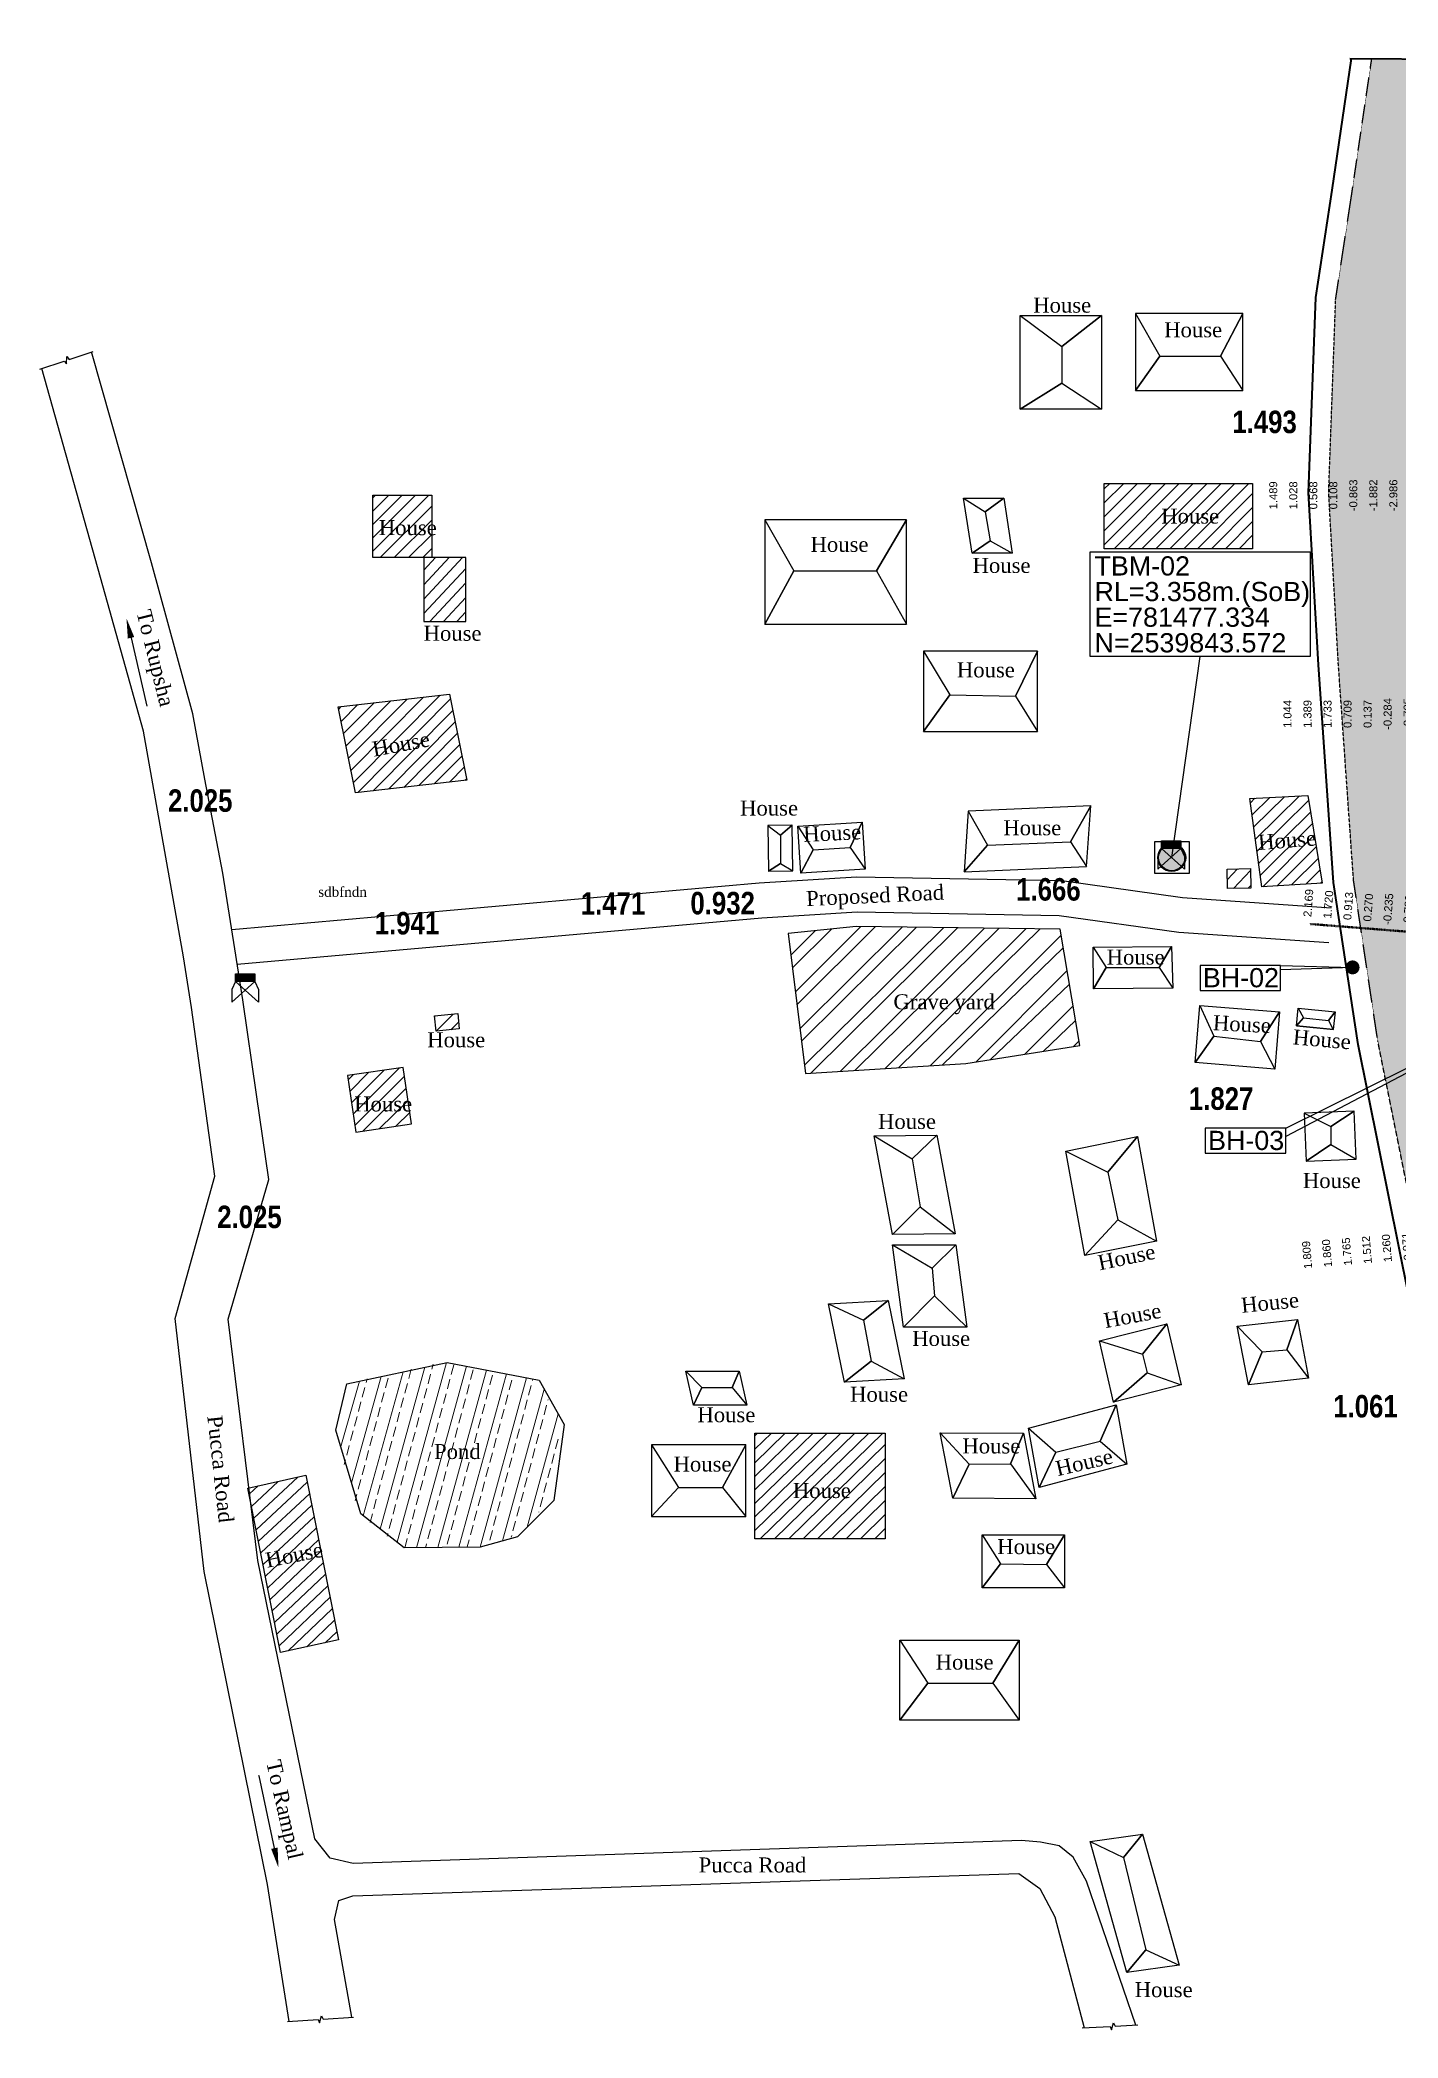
# Model space of a CAD drawing. Header units: inches. Extents: x 215676 to 3518780154, y 2761699 to 325936546.
# Drawn here: x 112091975 to 112227657, y 9362474 to 9562199 of the extents above; entities that cross this region are included whole.
import ezdxf
from ezdxf import colors
from ezdxf.entities.mleader import LeaderData, LeaderLine
from ezdxf.enums import TextEntityAlignment as Align
from ezdxf.math import Vec2, Vec3

# ---------------------------------------------------------------- set-up
doc = ezdxf.new("R2010")
doc.units = ezdxf.units.IN
doc.header["$MEASUREMENT"] = 0
for name, pattern in [('DASHED', [0.75, 0.5, -0.25]), ('DASHED2', [0.375, 0.25, -0.125]), ('DIVIDE2', [0.625, 0.25, -0.125, 0, -0.125, 0, -0.125])]:
    doc.linetypes.add(name, pattern=pattern)
for name, color, linetype in [('BM_TBM', 1, 'Continuous'), ('BORE HOLE', 1, 'Continuous'), ('Chainage_TXT', 7, 'Continuous'), ('ELECTRIC POLE', 1, 'Continuous'), ('Grave yard', 88, 'Continuous'), ('Pond', 132, 'Continuous'), ('proposed', 1, 'Continuous'), ('RL', 1, 'Continuous'), ('Text', 7, 'Continuous')]:
    doc.layers.add(name, color=color, linetype=linetype)
for name, color, linetype, lineweight in [('KHAL+RIVER BANK', 160, 'Continuous', 18), ('Pucca Road', 1, 'Continuous', 30), ('Road', 7, 'Continuous', 30), ('SEMI_PUCCA', 66, 'Continuous', 30), ('SHED', 7, 'Continuous', 30), ('Water Body', 4, 'Continuous', 18), ('Water Line', 4, 'DASHED', 18)]:
    doc.layers.add(name, color=color, linetype=linetype, lineweight=lineweight)
doc.styles.add('MtXpl_Arial_Narrow', font='ARIALNB.TTF')
doc.styles.get("Standard").update_dxf_attribs({"font": 'times.ttf', "height": 1})
doc.styles.add('text', font='arial.ttf')
doc.styles.add('TR', font='times.ttf')
doc.dimstyles.get("Standard").update_dxf_attribs({"dimtxt": 0.18, "dimasz": 0.18, "dimexe": 0.18, "dimexo": 0.0625, "dimgap": 0.09, "dimtad": 0, "dimtih": 1, "dimtoh": 1, "dimdec": 4, "dimzin": 0, "dimdsep": 46, "dimtxsty": 'Standard', "dimcen": 0.09, "dimadec": 0, "dimazin": 0, "dimtfac": 1, "dimtdec": 4, "dimtofl": 0, "dimtmove": 0, "dimatfit": 3, "dimfxl": 1, "dimtolj": 1, "dimtzin": 0, "dimarcsym": 0})
pattern_1 = [(45, (-660144862.4290693, -2491106631.102173), (-695.3896861099662, 695.3896861099663), [])]

# ---------------------------------------------------------------- blocks, each defined once
blk = doc.blocks.new('eeee')
at = {"layer": 'ELECTRIC POLE'}
for p, q in [((353314.0216475676, 2673550.959405303), (353313.699718081, 2673550.258974852)), ((353313.699718081, 2673549.118617038), (353315.7394676891, 2673550.959405303)), ((353313.699718081, 2673550.258974852), (353313.699718081, 2673549.118617038)), ((353314.0216475676, 2673551.64898157), (353315.7394676891, 2673551.64898157)), ((353314.0216475676, 2673550.959405303), (353314.0216475676, 2673551.64898157)), ((353315.7394676891, 2673550.959405303), (353314.0216475676, 2673550.959405303)), ((353316.0613971761, 2673549.118617038), (353314.0216475676, 2673550.959405303)), ((353315.7394676891, 2673551.64898157), (353315.7394676891, 2673550.959405303)), ((353315.7394676891, 2673550.959405303), (353316.0613971761, 2673550.258974852)), ((353316.0613971761, 2673550.258974852), (353316.0613971761, 2673549.118617038))]:
    blk.add_line(p, q, dxfattribs=at)
blk.add_solid([(353314.0216475676, 2673551.64898157), (353315.7394676891, 2673551.64898157), (353314.0216475676, 2673550.959405303), (353315.7394676891, 2673550.959405303)], dxfattribs=at)
blk = doc.blocks.new('jhg')
at = {"layer": 'RL', "lineweight": 5, "style": 'text'}
for s, p in [('1.489', (772845.2215620347, 2500598.103621385)), ('1.028', (772847.2215620347, 2500598.103621385)), ('0.568', (772849.2215620347, 2500598.103621385)), ('0.108', (772851.2215620347, 2500598.103621385)), ('-0.863', (772853.2215620347, 2500598.103621385)), ('-1.882', (772855.2215620347, 2500598.103621385)), ('-2.986', (772857.2215620347, 2500598.103621385)), ('-4.408', (772859.2215620347, 2500598.103621385)), ('-5.829', (772861.2215620347, 2500598.103621385)), ('-6.915', (772863.2215620347, 2500598.103621385)), ('-7.165', (772865.2215620347, 2500598.103621385)), ('-7.415', (772867.2215620347, 2500598.103621385)), ('-7.639', (772869.2215620347, 2500598.103621385)), ('-7.804', (772871.2215620347, 2500598.103621385)), ('-7.969', (772873.2215620347, 2500598.103621385)), ('-8.148', (772875.2215620347, 2500598.103621385)), ('-8.327', (772877.2215620347, 2500598.103621385)), ('-8.523', (772879.2215620347, 2500598.103621385)), ('-8.765', (772881.2215620347, 2500598.103621385)), ('-8.885', (772883.2215620347, 2500598.103621385)), ('-8.695', (772885.2215620347, 2500598.103621385)), ('-8.505', (772887.2215620347, 2500598.103621385)), ('-8.315', (772889.2215620347, 2500598.103621385)), ('-8.187', (772891.2215620347, 2500598.103621385)), ('-8.072', (772893.2215620347, 2500598.103621385)), ('-7.950', (772895.2215620347, 2500598.103621385)), ('-7.596', (772897.2215620347, 2500598.103621385)), ('-7.241', (772899.2215620347, 2500598.103621385)), ('-5.883', (772901.2215620347, 2500598.103621385)), ('-4.457', (772903.2215620347, 2500598.103621385)), ('-3.052', (772905.2215620347, 2500598.103621385)), ('-1.836', (772907.2215620347, 2500598.103621385)), ('-0.619', (772909.2215620347, 2500598.103621385)), ('0.325', (772911.2215620347, 2500598.103621385)), ('0.707', (772913.2215620347, 2500598.103621385)), ('0.959', (772915.2215620347, 2500598.103621385)), ('1.072', (772917.2215620347, 2500598.103621385)), ('1.090', (772919.2215620347, 2500598.103621385))]:
    blk.add_text(s, height=0.8, rotation=90, dxfattribs=at).set_placement(p, align=Align.MIDDLE_CENTER)
blk = doc.blocks.new('zxbzcbzb')
at = {"layer": 'RL', "lineweight": 5, "style": 'text'}
for s, p in [('1.044', (772845.8975965708, 2500599.668045709)), ('1.389', (772847.8975965708, 2500599.668045709)), ('1.733', (772849.8975965708, 2500599.668045709)), ('0.709', (772851.8975965708, 2500599.668045709)), ('0.137', (772853.8975965708, 2500599.668045709)), ('-0.284', (772855.8975965708, 2500599.668045709)), ('-0.705', (772857.8975965708, 2500599.668045709)), ('-1.812', (772859.8975965708, 2500599.668045709)), ('-3.237', (772861.8975965708, 2500599.668045709)), ('-4.662', (772863.8975965708, 2500599.668045709)), ('-6.087', (772865.8975965708, 2500599.668045709)), ('-6.588', (772867.8975965708, 2500599.668045709)), ('-6.929', (772869.8975965708, 2500599.668045709)), ('-7.269', (772871.8975965708, 2500599.668045709)), ('-7.610', (772873.8975965708, 2500599.668045709)), ('-7.950', (772875.8975965708, 2500599.668045709)), ('-8.291', (772877.8975965708, 2500599.668045709)), ('-8.356', (772879.8975965708, 2500599.668045709)), ('-8.388', (772881.8975965708, 2500599.668045709)), ('-8.419', (772883.8975965708, 2500599.668045709)), ('-8.450', (772885.8975965708, 2500599.668045709)), ('-8.378', (772887.8975965708, 2500599.668045709)), ('-8.156', (772889.8975965708, 2500599.668045709)), ('-7.934', (772891.8975965708, 2500599.668045709)), ('-7.713', (772893.8975965708, 2500599.668045709)), ('-7.363', (772895.8975965708, 2500599.668045709)), ('-6.542', (772897.8975965708, 2500599.668045709)), ('-5.720', (772899.8975965708, 2500599.668045709)), ('-4.898', (772901.8975965708, 2500599.668045709)), ('-4.000', (772903.8975965708, 2500599.668045709)), ('-2.786', (772905.8975965708, 2500599.668045709)), ('-1.573', (772907.8975965708, 2500599.668045709)), ('-0.360', (772909.8975965708, 2500599.668045709)), ('0.418', (772911.8975965708, 2500599.668045709)), ('0.680', (772913.8975965708, 2500599.668045709)), ('0.942', (772915.8975965708, 2500599.668045709)), ('1.073', (772917.8975965708, 2500599.668045709)), ('1.096', (772919.8975965708, 2500599.668045709)), ('1.118', (772921.8975965708, 2500599.668045709))]:
    blk.add_text(s, height=0.8, rotation=90, dxfattribs=at).set_placement(p, align=Align.MIDDLE_CENTER)
blk = doc.blocks.new('sdbfndn')
at = {"layer": 'RL', "lineweight": 5, "style": 'text'}
for s, p in [('2.169', (772886.1474310823, 2500595.00364748)), ('1.720', (772888.1474310823, 2500595.00364748)), ('0.913', (772890.1474310823, 2500595.00364748)), ('0.270', (772892.1474310823, 2500595.00364748)), ('-0.235', (772894.1474310823, 2500595.00364748)), ('-0.739', (772896.1474310823, 2500595.00364748)), ('-1.996', (772898.1474310823, 2500595.00364748)), ('-3.407', (772900.1474310823, 2500595.00364748)), ('-4.819', (772902.1474310823, 2500595.00364748)), ('-5.862', (772904.1474310823, 2500595.00364748)), ('-6.407', (772906.1474310823, 2500595.00364748)), ('-6.951', (772908.1474310823, 2500595.00364748)), ('-7.495', (772910.1474310823, 2500595.00364748)), ('-7.961', (772912.1474310823, 2500595.00364748)), ('-8.400', (772914.1474310823, 2500595.00364748)), ('-8.839', (772916.1474310823, 2500595.00364748)), ('-8.749', (772918.1474310823, 2500595.00364748)), ('-8.408', (772920.1474310823, 2500595.00364748)), ('-8.068', (772922.1474310823, 2500595.00364748)), ('-7.727', (772924.1474310823, 2500595.00364748)), ('-7.407', (772926.1474310823, 2500595.00364748)), ('-7.111', (772928.1474310823, 2500595.00364748)), ('-6.814', (772930.1474310823, 2500595.00364748)), ('-6.518', (772932.1474310823, 2500595.00364748)), ('-5.780', (772934.1474310823, 2500595.00364748)), ('-4.677', (772936.1474310823, 2500595.00364748)), ('-3.575', (772938.1474310823, 2500595.00364748)), ('-2.472', (772940.1474310823, 2500595.00364748)), ('-1.515', (772942.1474310823, 2500595.00364748)), ('-0.746', (772944.1474310823, 2500595.00364748)), ('0.023', (772946.1474310823, 2500595.00364748)), ('0.611', (772948.1474310823, 2500595.00364748)), ('0.959', (772950.1474310823, 2500595.00364748)), ('1.024', (772952.1474310823, 2500595.00364748)), ('1.040', (772954.1474310823, 2500595.00364748)), ('1.049', (772956.1474310823, 2500595.00364748)), ('1.058', (772958.1474310823, 2500595.00364748)), ('1.221', (772960.1474310823, 2500595.00364748)), ('1.444', (772962.1474310823, 2500595.00364748)), ('1.668', (772964.1474310823, 2500595.00364748)), ('1.937', (772966.1474310823, 2500595.00364748)), ('2.235', (772968.1474310823, 2500595.00364748)), ('4.251', (772970.1474310823, 2500595.00364748))]:
    blk.add_text(s, height=0.8, rotation=90, dxfattribs=at).set_placement(p, align=Align.MIDDLE_CENTER)
blk = doc.blocks.new('dfgnfgjm')
at = {"layer": 'RL', "lineweight": 5, "style": 'text'}
for s, p in [('-0.001', (773067.0267442473, 2500607.305582792)), ('-0.569', (773069.0267442473, 2500607.305582792)), ('-1.472', (773071.0267442473, 2500607.305582792)), ('-2.375', (773073.0267442473, 2500607.305582792)), ('-3.278', (773075.0267442473, 2500607.305582792)), ('-4.181', (773077.0267442473, 2500607.305582792)), ('-5.051', (773079.0267442473, 2500607.305582792)), ('-5.662', (773081.0267442473, 2500607.305582792)), ('-6.274', (773083.0267442473, 2500607.305582792)), ('-6.885', (773085.0267442473, 2500607.305582792)), ('-7.497', (773087.0267442473, 2500607.305582792)), ('-7.876', (773089.0267442473, 2500607.305582792)), ('-7.659', (773091.0267442473, 2500607.305582792)), ('-7.442', (773093.0267442473, 2500607.305582792)), ('-7.225', (773095.0267442473, 2500607.305582792)), ('-7.008', (773097.0267442473, 2500607.305582792)), ('-6.007', (773099.0267442473, 2500607.305582792)), ('-4.888', (773101.0267442473, 2500607.305582792)), ('-3.770', (773103.0267442473, 2500607.305582792)), ('-2.651', (773105.0267442473, 2500607.305582792)), ('-1.532', (773107.0267442473, 2500607.305582792)), ('-0.925', (773109.0267442473, 2500607.305582792)), ('-0.412', (773111.0267442473, 2500607.305582792)), ('1.809', (773051.0267442473, 2500607.305582792)), ('1.860', (773053.0267442473, 2500607.305582792)), ('1.765', (773055.0267442473, 2500607.305582792)), ('1.512', (773057.0267442473, 2500607.305582792)), ('1.260', (773059.0267442473, 2500607.305582792)), ('0.971', (773061.0267442473, 2500607.305582792)), ('0.647', (773063.0267442473, 2500607.305582792)), ('0.323', (773065.0267442473, 2500607.305582792)), ('0.101', (773113.0267442473, 2500607.305582792)), ('0.614', (773115.0267442473, 2500607.305582792)), ('1.128', (773117.0267442473, 2500607.305582792)), ('1.468', (773119.0267442473, 2500607.305582792)), ('1.743', (773121.0267442473, 2500607.305582792)), ('2.019', (773123.0267442473, 2500607.305582792))]:
    blk.add_text(s, height=0.8, rotation=90, dxfattribs=at).set_placement(p, align=Align.MIDDLE_CENTER)

msp = doc.modelspace()

# ---------------------------------------------------------------- hatches: boundary and pattern name
at = {"layer": 'BM_TBM', "ltscale": 0.2}
h = msp.add_hatch(color=2, dxfattribs=at)
h.set_gradient(color1=(255, 255, 0), color2=(255, 255, 92), one_color=1, tint=0.6800000071525574)
edge = h.paths.add_edge_path()
edge.add_ellipse((112205046.570946, 9480471.897827148), major_axis=(941.6691610913823, 941.6691610913823), ratio=0.9999999985270128, start_angle=0, end_angle=360)
h = msp.add_hatch(color=2, dxfattribs=at)
h.set_gradient(color1=(255, 255, 0), color2=(255, 255, 92), one_color=1, tint=0.6800000071525574)
edge = h.paths.add_edge_path()
edge.add_ellipse((112205046.570946, 9480471.897827148), major_axis=(941.6691610913823, 941.6691610913823), ratio=0.9999999985270128, start_angle=0, end_angle=360)
at = {"layer": 'BORE HOLE', "ltscale": 0.2}
msp.add_hatch(color=256, dxfattribs=at).paths.add_polyline_path([(112223760.4233935, 9469763.066879272, 1), (112222474.2448046, 9469228.45454979, 1)])
at = {"layer": 'Grave yard', "lineweight": 25, "ltscale": 0.2}
h = msp.add_hatch(dxfattribs=at)
h.set_pattern_fill('ANSI32', color=256, scale=7867.43620184867)
h.set_pattern_definition([(45, (-660144862.4290693, -2491106631.102173), (-2086.169058329899, 2086.169058329899), []), (45, (-660143471.6496961, -2491106631.102173), (-2086.169058329899, 2086.169058329899), [])])
h.paths.add_polyline_path([(112168468.5923235, 9458872.310043335), (112184462.5978167, 9459890.837308884), (112195860.0836718, 9461673.920297623), (112193893.0115893, 9473313.548700333), (112173525.8467333, 9473578.254520416), (112166730.8255084, 9472895.524894714)])
h.paths.add_polyline_path([(112176741.1881336, 9464322.550403688), (112187654.3099793, 9464322.550403688), (112187654.3099793, 9467346.342761295), (112176741.1881336, 9467346.342761295)], flags=24)
at = {"layer": 'SEMI_PUCCA', "lineweight": 25, "ltscale": 0.2}
h = msp.add_hatch(dxfattribs=at)
h.set_pattern_fill('ANSI31', color=256, scale=7867.43620184867)
h.set_pattern_definition(pattern_1)
h.paths.add_polyline_path([(112212855.2165148, 9486368.41755104), (112214062.4518206, 9477549.682912827), (112220062.9016039, 9477918.69858551), (112218635.5532305, 9486685.726480484)])
h.paths.add_polyline_path([(112212947.9216998, 9477427.926527023), (112212906.3856127, 9479366.797401428), (112210591.1730883, 9479317.199001312), (112210632.7091906, 9477378.328126907)])
h.paths.add_polyline_path([(112213133.2800829, 9511346.637115479), (112213133.2800829, 9517876.822008133), (112198304.7059863, 9517876.822008133), (112198304.7059863, 9511346.637115479)])
h.paths.add_polyline_path([(112213401.4694852, 9480788.496566389), (112219788.2661825, 9481305.829104695), (112219607.0033387, 9483543.633314569), (112213220.2066414, 9483026.300776262)], flags=25)
h.paths.add_polyline_path([(112203626.9284816, 9513453.991741294), (112210034.6429733, 9513453.991741294), (112210034.6429733, 9515699.125122694), (112203626.9284816, 9515699.125122694)], flags=24)
h = msp.add_hatch(dxfattribs=at)
h.set_pattern_fill('ANSI31', color=256, scale=7867.43620184867)
h.set_pattern_definition(pattern_1)
h.paths.add_polyline_path([(112131140.8378527, 9516684.767654419), (112125214.3487475, 9516684.767654419), (112125214.3487475, 9510457.484329224), (112131140.8378527, 9510457.484329224)])
h.paths.add_polyline_path([(112130333.3057635, 9504056.24187088), (112134535.892113, 9504056.24187088), (112134535.892113, 9510457.484329224), (112130333.3057635, 9510457.484329224)])
h.paths.add_polyline_path([(112121774.3174059, 9495534.113401413), (112123492.2877734, 9486935.08160019), (112134624.7689898, 9488205.20214653), (112132906.7986376, 9496804.233947754)])
h.paths.add_polyline_path([(112131404.4282763, 9464637.486974716), (112131560.9836352, 9463103.3910141), (112133858.9720995, 9463338.179229736), (112133731.4555438, 9464874.961427689)])
h.paths.add_polyline_path([(112122689.8521807, 9458672.892396927), (112123516.0546496, 9453027.41930008), (112129090.7189867, 9453843.259061813), (112128264.5165179, 9459488.73215866)])
h.paths.add_polyline_path([(112163402.6252978, 9422929.593647003), (112163402.6252978, 9412368.552490234), (112176424.7393572, 9412368.552490234), (112176424.7393572, 9422929.593647003)])
h.paths.add_polyline_path([(112166822.9424434, 9416048.056879157), (112173230.6569351, 9416048.056879157), (112173230.6569351, 9418293.190260557), (112166822.9424434, 9418293.190260557)], flags=24)
h = msp.add_hatch(dxfattribs=at)
h.set_pattern_fill('ANSI31', color=256, scale=7867.43620184867)
h.set_pattern_definition(pattern_1)
h.paths.add_polyline_path([(112118533.1383746, 9418727.762516022), (112112847.2809182, 9417476.112927854), (112113015.8725723, 9416104.14698606), (112116015.201607, 9400997.420660019), (112121800.5143206, 9402270.963716507)])
h.paths.add_polyline_path([(112114387.3559547, 9409010.760776538), (112120674.0287041, 9410250.33761917), (112120239.7060838, 9412453.060425553), (112113953.0333344, 9411213.483582921)], flags=25)
at = {"layer": 'Water Line', "linetype": 'Continuous', "lineweight": 9, "ltscale": 15, "true_color": 0x7aafdf}
h = msp.add_hatch(dxfattribs=at)
h.set_pattern_fill('ANSI33', color=143, scale=8000, angle=25)
h.set_pattern_definition([(70, (-660144862.4290693, -2491106631.102173), (-1879.385241571816, 684.0402866513374), []), (70, (-660143580.7163007, -2491106033.429696), (-1879.385241571816, 684.0402866513374), [999.9999999999993, -499.9999999999997])])
h.paths.add_polyline_path([(112280653.5686724, 9519671.77158928), (112285798.1209185, 9559962.20834732), (112256913.8580248, 9560134.175106049), (112256176.1392291, 9562199.211807251), (112254651.6299822, 9558086.999031067), (112253913.9111865, 9560152.035736084), (112225034.8856432, 9560323.97131157), (112223047.0480273, 9546872.626403809), (112221426.0688097, 9536275.814277649), (112220730.1987231, 9516954.05693245), (112221692.7786028, 9499864.423732758), (112223214.1754839, 9478205.075429916), (112223383.8624804, 9477079.740093231), (112278598.3896563, 9472777.00863266), (112278455.3294146, 9486312.969892502), (112279928.3233416, 9506906.403596878)])
h.paths.add_polyline_path([(112278598.3896563, 9472777.00863266), (112223383.8624804, 9477079.740093231), (112224360.813225, 9470600.76817894), (112278786.8336413, 9465606.586093903), (112278650.9045336, 9467808.19706726)])
h.paths.add_polyline_path([(112278786.8336413, 9465606.586093903), (112224360.813225, 9470600.76817894), (112225636.9053271, 9462137.941532135), (112231714.9757769, 9431945.098218918), (112236941.2277758, 9411331.420240402), (112248222.9123614, 9386104.331453323), (112262192.2305682, 9363128.535959244), (112283071.154793, 9370164.3794384), (112284439.9173815, 9368451.167675018), (112284545.3140032, 9372835.607656479), (112285914.076607, 9371122.39589119), (112306820.7429583, 9378167.588001251), (112295356.124718, 9400833.997255325), (112286762.5122454, 9421150.038619995), (112282099.4838488, 9435594.815158844), (112279606.2124102, 9452335.306316376)])
h.paths.add_polyline_path([(112243305.2281268, 9539550.192918777), (112244215.8761218, 9528063.528446198), (112248138.8086321, 9528675.941785812), (112247228.1606371, 9540162.606258392)], flags=16)
h = msp.add_hatch(dxfattribs=at)
h.set_pattern_fill('ANSI33', color=143, scale=8000, angle=30)
h.set_pattern_definition([(74.99999999999999, (-660144862.4290693, -2491106631.102173), (-1931.851652578137, 517.6380902050419), []), (74.99999999999999, (-660143637.6841962, -2491105923.995393), (-1931.851652578137, 517.6380902050419), [1000, -500])])
h.paths.add_polyline_path([(112132664.3622668, 9430014.71775055), (112122648.6707842, 9427880.026475906), (112121536.9414294, 9423228.874778748), (112124030.5244524, 9414870.23136139), (112128355.795418, 9411477.953508377), (112135949.4869463, 9411550.856107712), (112139694.4842455, 9412571.266407013), (112143325.990288, 9416199.387727737), (112144347.3486102, 9423795.768100739), (112141850.6921465, 9428217.544130325)])
h.paths.add_polyline_path([(112130955.5030366, 9419931.325487845), (112136299.0502608, 9419931.325487845), (112136299.0502608, 9422283.524478473), (112130955.5030366, 9422283.524478473)], flags=24)

# ---------------------------------------------------------------- linework, layer by layer
at = {"elevation": -10495.00355915564}
msp.add_lwpolyline([(112196909.0223773, 9511026.477140427), (112218866.5162127, 9511026.477140427), (112218866.5162127, 9500572.186946869), (112196909.0223773, 9500572.186946869)], close=True, dxfattribs=at)
for points in [[(112207872.9892634, 9467186.970414106), (112215932.3333756, 9467186.970414106), (112215932.3333756, 9469691.978921063), (112207872.9892634, 9469691.978921063)], [(112208393.7961302, 9450920.391449865), (112216453.1402424, 9450920.391449865), (112216453.1402424, 9453425.399956822), (112208393.7961302, 9453425.399956822)]]:
    msp.add_lwpolyline(points, close=True)
for points in [[(112215932.3333756, 9469691.978921063), (112223156.078633, 9469493.644497693), (112215932.3333756, 9469264.576064594)], [(112216453.1402424, 9453425.399956822), (112245181.6873302, 9467689.094894156), (112216453.1402424, 9452593.264200687)], [(112217513.4331896, 9463642.490142822), (112221210.4696887, 9463274.715017319)]]:
    msp.add_lwpolyline(points)
at = {"layer": 'BM_TBM', "elevation": -8574.184627298233}
msp.add_lwpolyline([(112203346.4046099, 9482090.459415436), (112206789.3841937, 9482090.459415436), (112206789.3841937, 9478895.163635254), (112203346.4046099, 9478895.163635254)], close=True, dxfattribs=at)
at = {"layer": 'BM_TBM'}
for major_axis, ratio, start_param, end_param in [((941.6691610913823, 941.6691610913823), 0.9999999985270126, 5.497787143045644, 11.78097245022523), ((941.6691610913823, 941.6691610913823), 0.9999999985270126, 5.497787143045644, 11.78097245022523), ((-987.5904524701356, 987.5904524701365), 0.9999999992006499, 3.926990817386916, 10.2101761245665), ((-987.5904524701356, 987.5904524701365), 0.9999999992006499, 3.926990817386916, 10.2101761245665), ((972.2833554080814, 972.2833554080814), 0.999999998828293, 5.497787143196285, 11.78097245037587), ((972.2833554080814, 972.2833554080814), 0.999999998828293, 5.497787143196285, 11.78097245037587), ((956.9762582384941, 956.9762582384941), 0.9999999986687579, 5.497787143116517, 11.7809724502961), ((956.9762582384941, 956.9762582384941), 0.9999999986687579, 5.497787143116517, 11.7809724502961), ((-926.3620634861194, 926.3620634861194), 0.9999999998729082, 3.926990817050788, 10.21017612423037), ((-926.3620634861194, 926.3620634861194), 0.9999999998729082, 3.926990817050788, 10.21017612423037)]:
    msp.add_ellipse((112205046.570946, 9480471.897827148, 3358), major_axis=major_axis, ratio=ratio, start_param=start_param, end_param=end_param, dxfattribs=at)
msp.add_point((112205046.570946, 9480471.897827148, 3358), dxfattribs=at)
msp.add_point((112205046.570946, 9480471.897827148, 3358), dxfattribs=at)
at = {"layer": 'Grave yard', "lineweight": 30}
msp.add_lwpolyline([(112195860.0836718, 9461673.920297623), (112193893.0115893, 9473313.548700333), (112173525.8467333, 9473578.254520416), (112166730.8255084, 9472895.524894714), (112168468.5923235, 9458872.310043335), (112184462.5978167, 9459890.837308884)], close=True, dxfattribs=at)
at = {"layer": 'KHAL+RIVER BANK', "lineweight": 40, "ltscale": 15}
for points in [[(112222834.9451067, 9560337.068986893), (112253913.9111865, 9560152.035736084), (112254651.6299822, 9558086.999031067), (112256176.1392291, 9562199.211807251), (112256913.8580248, 9560134.175106049), (112287992.8241045, 9559949.141853333)], [(112260249.5952685, 9362473.900798798), (112246448.5709307, 9385172.897827148), (112235044.9959948, 9410672.546899796), (112229764.1092761, 9431501.718137741), (112223666.5682147, 9461791.281930923), (112221224.6670611, 9477985.556684494), (112219696.7231371, 9499738.112035751), (112218728.1714098, 9516933.769062042), (112219431.5368426, 9536463.644382477), (112221069.2773669, 9547170.030138016), (112223014.9419177, 9560335.997348785)]]:
    msp.add_lwpolyline(points, dxfattribs=at)
at = {"layer": 'Pond', "lineweight": 30}
msp.add_lwpolyline([(112128355.795418, 9411477.953508377), (112124030.5244524, 9414870.23136139), (112121536.9414294, 9423228.874778748), (112122648.6707842, 9427880.026475906), (112132664.3622668, 9430014.71775055), (112141850.6921465, 9428217.544130325), (112144347.3486102, 9423795.768100739), (112143325.990288, 9416199.387727737), (112139694.4842455, 9412571.266407013), (112135949.4869463, 9411550.856107712), (112128355.795418, 9411477.953508377)], dxfattribs=at)
at = {"layer": 'proposed'}
for points in [[(112220976.8400652, 9475426.572097778), (112206137.4014361, 9476451.953645706), (112194079.5548937, 9478143.58397293), (112173546.6827929, 9478516.47589302), (112163838.2171252, 9477917.956142426), (112111143.1242754, 9473233.027288437)], [(112220735.5709307, 9471934.897827148), (112205773.1842883, 9472968.774888992), (112193803.6348498, 9474648.017759323), (112173622.7092822, 9475014.518072128), (112164100.9219897, 9474427.506902695), (112111690.6632311, 9469767.901613235)]]:
    msp.add_lwpolyline(points, dxfattribs=at)
at = {"layer": 'proposed', "linetype": 'DIVIDE2', "lineweight": 53, "ltscale": 4, "elevation": 3468}
msp.add_lwpolyline([(112218808.2303774, 9473839.41992569), (112308526.074681, 9466718.435792983)], dxfattribs=at)
at = {"layer": 'Pucca Road', "ltscale": 0.5}
for points in [[(112091975.3144152, 9529291.478229523), (112094402.2515337, 9530101.19700241), (112094629.5190356, 9529814.977056503), (112094649.2822955, 9530545.66093254), (112094876.5498126, 9530259.44098854), (112097303.4869158, 9531069.159761429)], [(112190032.4489825, 9382211.572465897), (112123271.2001116, 9379923.623357773), (112120978.9877093, 9380468.164457321), (112119439.898598, 9382370.678518295), (112113741.8388598, 9410196.375175476), (112110774.2554553, 9434345.989124298), (112114832.5709307, 9448300.897827148), (112113593.6408312, 9456785.48012352), (112112233.1355364, 9466266.651269913), (112111445.4100268, 9471350.826475143), (112110232.4494097, 9478903.400577545), (112108434.9610674, 9488324.281671524), (112107261.5558703, 9494832.744281769), (112103129.8099597, 9509949.061630249), (112097132.7395403, 9531012.191925049)], [(112116886.3022845, 9364132.24687004), (112114704.4276659, 9377836.164802551), (112108376.5206683, 9409094.581457138), (112105466.0869372, 9434396.3111763), (112109459.0582812, 9448639.455575943), (112107105.5006182, 9465501.550014496), (112106324.4110491, 9470542.895318985), (112102329.1196826, 9493102.07098198), (112098034.7026446, 9508460.782623291), (112092146.0617907, 9529348.446065903)], [(112201467.8254778, 9363771.76548767), (112196518.2722094, 9378167.958301544), (112195214.0661089, 9380562.125852585), (112193815.8648913, 9381692.370939255), (112191931.7722552, 9382057.341472626), (112190032.4489825, 9382211.572465897)], [(112123121.2765429, 9364560.315904617), (112121412.0087206, 9374338.246488571), (112121832.0429614, 9376214.163208008), (112123245.9514086, 9376679.12858963), (112189771.1848223, 9378906.001167297)], [(112189771.1848223, 9378906.001167297), (112191871.2964556, 9377434.07995987), (112193368.1493914, 9374579.120824814), (112196283.6566851, 9363499.165670395)], [(112116706.7250292, 9364119.917797089), (112119754.376549, 9364329.157672882), (112119902.606499, 9363995.091421127), (112120104.9723437, 9364697.471355438), (112120253.2022936, 9364363.405103683), (112123300.8537982, 9364572.644981384)], [(112196103.9050219, 9363489.713768005), (112198883.7965014, 9363635.889158249), (112199026.6579974, 9363299.492116928), (112199240.2451708, 9363998.541490555), (112199383.1066821, 9363662.144451141), (112201647.5771716, 9363781.21739006)]]:
    msp.add_lwpolyline(points, dxfattribs=at)
at = {"layer": 'SEMI_PUCCA', "lineweight": 30}
for points in [[(112198304.7059863, 9517876.822008133), (112213133.2800829, 9517876.822008133), (112213133.2800829, 9511346.637115479), (112198304.7059863, 9511346.637115479)], [(112131140.8378527, 9510457.484329224), (112125214.3487475, 9510457.484329224), (112125214.3487475, 9516684.767654419), (112131140.8378527, 9516684.767654419)], [(112134535.892113, 9510457.484329224), (112130333.3057635, 9510457.484329224), (112130333.3057635, 9504056.24187088), (112134535.892113, 9504056.24187088)], [(112121774.3174059, 9495534.113401413), (112132906.7986376, 9496804.233947754), (112134624.7689898, 9488205.20214653), (112123492.2877734, 9486935.08160019)], [(112214062.4518206, 9477549.682912827), (112212855.2165148, 9486368.41755104), (112218635.5532305, 9486685.726480484), (112220062.9016039, 9477918.69858551)], [(112210632.7091906, 9477378.328126907), (112210591.1730883, 9479317.199001312), (112212906.3856127, 9479366.797401428), (112212947.9216998, 9477427.926527023)], [(112131560.9836352, 9463103.3910141), (112131404.4282763, 9464637.486974716), (112133731.4555438, 9464874.961427689), (112133858.9720995, 9463338.179229736)], [(112123516.0546496, 9453027.41930008), (112129090.7189867, 9453843.259061813), (112128264.5165179, 9459488.73215866), (112122689.8521807, 9458672.892396927)], [(112163402.6252978, 9422929.593647003), (112176424.7393572, 9422929.593647003), (112176424.7393572, 9412368.552490234), (112163402.6252978, 9412368.552490234)], [(112112747.8256457, 9417454.219457626), (112118533.1383746, 9418727.762516022), (112121800.5143206, 9402270.963716507), (112116015.201607, 9400997.420660019)]]:
    msp.add_lwpolyline(points, close=True, dxfattribs=at)
at = {"layer": 'SHED', "lineweight": 30}
for points in [[(112189921.1481097, 9534660.430099487), (112198018.3221667, 9534660.430099487), (112198018.3221667, 9525303.75135231), (112189921.1481097, 9525303.75135231)], [(112212163.999306, 9534855.360229492), (112201432.7969897, 9534855.360229492), (112201432.7969897, 9527155.594552994), (112212163.999306, 9527155.594552994)], [(112184258.9911425, 9516407.75289154), (112188258.8033831, 9516407.75289154), (112189095.5010607, 9510897.420852661), (112185095.6888506, 9510897.420852661)], [(112178561.9248431, 9514235.747167587), (112164389.6089556, 9514235.747167587), (112164389.6089556, 9503808.508598328), (112178561.9248431, 9503808.508598328)], [(112180251.5139544, 9493083.029203415), (112191645.0607836, 9493083.029203415), (112191645.0607836, 9501100.040388107), (112180251.5139544, 9501100.040388107)], [(112196539.6865008, 9479586.797369003), (112196960.1075366, 9485629.094978333), (112184721.6566851, 9485104.17013359), (112184301.2356646, 9479061.872524261)], [(112164768.9619067, 9479126.32383728), (112167201.2714465, 9479147.54463768), (112167142.6366961, 9483695.45811081), (112164710.436867, 9483664.089237213)], [(112167992.2045519, 9478912.10923767), (112167689.5605853, 9483605.616203308), (112174119.638344, 9484020.23669815), (112174422.2822955, 9479326.72973442)], [(112197227.7522051, 9467341.394075394), (112197183.1863177, 9471500.73343277), (112205028.5562823, 9471584.793876648), (112205143.4799273, 9467426.803670883)], [(112207849.4765093, 9465697.658620834), (112215822.4306262, 9465040.389421463), (112215351.0243914, 9459322.031864166), (112207378.0702746, 9459979.301063538)], [(112217513.4331896, 9463642.490142822), (112217690.8959582, 9465426.423484802), (112221387.9324419, 9465058.648357391), (112221182.736809, 9463277.69188881)], [(112218477.1759417, 9450124.281009674), (112223473.5302813, 9450315.182359695), (112223289.9241869, 9455120.601884842), (112218293.5698473, 9454929.700532913)], [(112175309.6752703, 9452669.810983658), (112181579.0798266, 9452734.950008392), (112183416.5918963, 9442862.376310349), (112177147.1873553, 9442797.237283707)], [(112194464.3290637, 9451137.072948456), (112201628.5713732, 9452588.841682434), (112203521.014046, 9442139.48084259), (112196356.7717364, 9440687.712108612)], [(112177151.3276293, 9441747.959178925), (112183469.1371233, 9441747.959178925), (112184562.1892474, 9433539.282699585), (112178244.3797381, 9433539.282699585)], [(112170757.6875536, 9435855.386371613), (112176728.7690051, 9436185.285434723), (112178316.9214098, 9428351.299791336), (112172345.8399584, 9428021.400728226)], [(112197820.512398, 9432153.967733383), (112204570.6081927, 9433873.633808136), (112205988.1306841, 9427753.641355515), (112199238.0349047, 9426033.975282669)], [(112211590.6955035, 9433637.603393555), (112217598.2724078, 9434311.984291077), (112218712.0308764, 9428444.882066727), (112212704.4539568, 9427770.501169205)], [(112156496.738045, 9429117.57837677), (112161838.0287402, 9429117.57837677), (112162597.9725268, 9425733.576833725), (112157256.6818163, 9425733.576833725)], [(112190722.6038287, 9423449.221826553), (112199497.7204211, 9425775.829551697), (112200577.7361376, 9419824.431743622), (112191802.6195605, 9417497.824018478)], [(112162508.6140978, 9421753.603767395), (112153062.2965777, 9421753.603767395), (112153062.2965777, 9414607.274009705), (112162508.6140978, 9414607.274009705)], [(112181913.5906146, 9422978.36443901), (112190224.8178179, 9422921.892993927), (112191473.9294817, 9416378.648763657), (112183162.7022631, 9416435.12020874)], [(112186102.7434161, 9412783.710588455), (112194347.3787463, 9412783.710588455), (112194347.3787463, 9407478.557664871), (112186102.7434161, 9407478.557664871)], [(112177894.6656115, 9402231.030935287), (112189789.999718, 9402231.030935287), (112189789.999718, 9394263.182416916), (112177894.6656115, 9394263.182416916)], [(112196907.6173785, 9382107.626808167), (112202141.1392748, 9382851.788526535), (112205782.7644122, 9369763.08616066), (112200549.2425311, 9369018.924442291)]]:
    msp.add_lwpolyline(points, close=True, dxfattribs=at)
for points in [[(112189921.1481097, 9534660.430099487), (112194079.2836077, 9531542.341026306), (112198018.3221667, 9534660.430099487), (112194079.2836077, 9531542.341026306), (112194079.2836077, 9527884.937374115), (112189921.1481097, 9525303.75135231), (112194079.2836077, 9527884.937374115), (112198018.3221667, 9525303.75135231)], [(112201432.7969897, 9534855.360229492), (112203852.0770953, 9530588.234716415), (112201432.7969897, 9527155.594552994), (112203852.0770953, 9530588.234716415), (112209932.2130511, 9530588.234716415), (112212163.999306, 9534855.360229492), (112209932.2130511, 9530588.234716415), (112212163.999306, 9527155.594552994)], [(112184258.9911425, 9516407.75289154), (112186416.659569, 9515020.021764755), (112188258.8033831, 9516407.75289154), (112186416.659569, 9515020.021764755), (112186912.3208239, 9512127.544851303), (112185095.6888506, 9510897.420852661), (112186912.3208239, 9512127.544851303), (112189095.5010607, 9510897.420852661)], [(112164389.6089556, 9514235.747167587), (112167280.8306201, 9509145.97133255), (112164389.6089556, 9503808.508598328), (112167280.8306201, 9509145.97133255), (112175535.8712389, 9509145.97133255), (112178561.9248431, 9514235.747167587), (112175535.8712389, 9509145.97133255), (112178561.9248431, 9503808.508598328)], [(112180251.5139544, 9501100.040388107), (112182883.6459124, 9496729.797428131), (112180251.5139544, 9493083.029203415), (112182883.6459124, 9496729.797428131), (112189436.2609789, 9496618.918346405), (112191645.0607836, 9501100.040388107), (112189436.2609789, 9496618.918346405), (112191645.0607836, 9493083.029203415)], [(112184721.6566851, 9485104.17013359), (112186654.7167895, 9481726.72059822), (112184301.2356646, 9479061.872524261), (112186654.7167895, 9481726.72059822), (112194924.6738818, 9482042.38656044), (112196960.1075366, 9485629.094978333), (112194924.6738818, 9482042.38656044), (112196539.6865008, 9479586.797369003)], [(112164710.5709307, 9483663.897827148), (112165947.2752612, 9482710.555459976), (112167142.6366961, 9483695.45811081), (112165947.2752612, 9482710.555459976), (112165947.2752612, 9479883.945667267), (112164768.5709307, 9479125.897827148), (112165947.2752612, 9479883.945667267), (112167201.570946, 9479147.897827148)], [(112167689.5605853, 9483605.616203308), (112169226.981621, 9481235.064872742), (112167992.5709307, 9478911.897827148), (112169226.981621, 9481235.064872742), (112172920.8465502, 9481490.21669197), (112174119.638344, 9484020.23669815), (112172920.8465502, 9481490.21669197), (112174422.570946, 9479326.897827148)], [(112197183.5709307, 9471500.897827148), (112198498.018059, 9469467.888231277), (112197227.7522051, 9467341.394075394), (112198498.018059, 9469467.888231277), (112203782.9930956, 9469467.888231277), (112205028.5709307, 9471584.897827148), (112203782.9930956, 9469467.888231277), (112205143.4799273, 9467426.803670883)], [(112207849.4765093, 9465697.658620834), (112209242.2766345, 9462613.844686508), (112207378.0702746, 9459979.301063538), (112209242.2766345, 9462613.844686508), (112213902.6462023, 9462097.861621857), (112215822.5709307, 9465039.897827148), (112213902.6462023, 9462097.861621857), (112215351.0243914, 9459322.031864166)], [(112217690.8959582, 9465426.423484802), (112218223.0069659, 9464437.259708405), (112217513.4331896, 9463642.490142822), (112218223.0069659, 9464437.259708405), (112220699.1885149, 9464190.027288437), (112221387.9324419, 9465058.648357391), (112220699.1885149, 9464190.027288437), (112221182.5709307, 9463277.897827148)], [(112218293.5698473, 9454929.700532913), (112220943.4249499, 9453600.53476715), (112223289.570946, 9455120.897827148), (112220943.4249499, 9453600.53476715), (112220943.4249499, 9451804.527666092), (112218477.1759417, 9450124.281009674), (112220943.4249499, 9451804.527666092), (112223473.570946, 9450314.897827148)], [(112175309.6752703, 9452669.810983658), (112179102.2553942, 9450344.274534225), (112181579.0798266, 9452734.950008392), (112179102.2553942, 9450344.274534225), (112179920.4012682, 9445564.398326874), (112177147.1873553, 9442797.237283707), (112179920.4012682, 9445564.398326874), (112183416.5918963, 9442862.376310349)], [(112194464.3290637, 9451137.072948456), (112198673.8257983, 9449023.852804184), (112201628.5713732, 9452588.841682434), (112198673.8257983, 9449023.852804184), (112199677.9762194, 9444255.018602371), (112196356.7717364, 9440687.712108612), (112199677.9762194, 9444255.018602371), (112203521.014046, 9442139.48084259)], [(112177151.3276293, 9441747.959178925), (112181121.3090289, 9439429.471805573), (112183469.1371233, 9441747.959178925), (112181121.3090289, 9439429.471805573), (112181352.3998339, 9436650.874565125), (112178244.3797381, 9433539.282699585), (112181352.3998339, 9436650.874565125), (112184562.1892474, 9433539.282699585)], [(112170757.6875536, 9435855.386371613), (112174247.8489611, 9434233.421878815), (112176728.7690051, 9436185.285434723), (112174247.8489611, 9434233.421878815), (112175006.1048357, 9430130.03433609), (112172345.8399584, 9428021.400728226), (112175006.1048357, 9430130.03433609), (112178316.9214098, 9428351.299791336)], [(112197820.512398, 9432153.967733383), (112202124.7390063, 9430824.92943573), (112204570.6081927, 9433873.633808136), (112202124.7390063, 9430824.92943573), (112202609.3893206, 9428958.797945023), (112199238.0349047, 9426033.975282669), (112202609.3893206, 9428958.797945023), (112205988.1306841, 9427753.641355515)], [(112211590.6955035, 9433637.603393555), (112214094.7668231, 9431051.297517776), (112212704.4539568, 9427770.501169205), (112214094.7668231, 9431051.297517776), (112216549.6910021, 9431250.739984512), (112217598.2724078, 9434311.984291077), (112216549.6910021, 9431250.739984512), (112218712.0308764, 9428444.882066727)], [(112156496.738045, 9429117.57837677), (112158114.4929278, 9427488.458143234), (112157256.6818163, 9425733.576833725), (112158114.4929278, 9427488.458143234), (112161130.3100054, 9427488.458143234), (112161838.0287402, 9429117.57837677), (112161130.3100054, 9427488.458143234), (112162597.9725268, 9425733.576833725)], [(112190722.6038287, 9423449.221826553), (112193476.491524, 9421032.177244186), (112191802.6195605, 9417497.824018478), (112193476.491524, 9421032.177244186), (112197898.9988787, 9422145.203109741), (112199497.7204211, 9425775.829551697), (112197898.9988787, 9422145.203109741), (112200577.7361376, 9419824.431743622)], [(112153062.2965777, 9421753.603767395), (112155761.2784808, 9417500.734081268), (112153062.2965777, 9414607.274009705), (112155761.2784808, 9417500.734081268), (112160154.8337176, 9417500.734081268), (112162508.6140978, 9421753.603767395), (112160154.8337176, 9417500.734081268), (112162508.6140978, 9414607.274009705)], [(112181913.5906146, 9422978.36443901), (112184826.5859454, 9419850.353328705), (112183162.7022631, 9416435.12020874), (112184826.5859454, 9419850.353328705), (112188945.2448809, 9419884.082227707), (112190224.8178179, 9422921.892993927), (112188945.2448809, 9419884.082227707), (112191473.9294817, 9416378.648763657)], [(112186102.7434161, 9412783.710588455), (112187949.1863482, 9409870.953670502), (112186102.7434161, 9407478.557664871), (112187949.1863482, 9409870.953670502), (112192552.5353167, 9409810.17857933), (112194347.3787463, 9412783.710588455), (112192552.5353167, 9409810.17857933), (112194347.3787463, 9407478.557664871)], [(112177894.6656115, 9402231.030935287), (112180688.2681506, 9397944.803354263), (112177894.6656115, 9394263.182416916), (112180688.2681506, 9397944.803354263), (112187178.728081, 9397944.803354263), (112189789.999718, 9402231.030935287), (112187178.728081, 9397944.803354263), (112189789.999718, 9394263.182416916)], [(112196907.6173785, 9382107.626808167), (112200238.5017626, 9380512.20262909), (112202141.1392748, 9382851.788526535), (112200238.5017626, 9380512.20262909), (112202468.0342028, 9371289.576896667), (112200549.2425311, 9369018.924442291), (112202468.0342028, 9371289.576896667), (112205782.7644122, 9369763.08616066)]]:
    msp.add_lwpolyline(points, dxfattribs=at)
at = {"layer": 'Water Body', "linetype": 'DASHED2', "lineweight": 30, "ltscale": 15}
msp.add_lwpolyline([(112262192.2305682, 9363128.535959244), (112248222.9123614, 9386104.331453323), (112236941.2277758, 9411331.420240402), (112231714.9757769, 9431945.098218918), (112225636.9053271, 9462137.941532135), (112223214.1754839, 9478205.075429916), (112221692.7786028, 9499864.423732758), (112220730.1987231, 9516954.05693245), (112221426.0688097, 9536275.814277649), (112223047.0480273, 9546872.626403809), (112225034.8856432, 9560323.97131157)], dxfattribs=at)

# ---------------------------------------------------------------- block references
at = {"layer": 'Chainage_TXT', "xscale": 1000, "yscale": 1000, "zscale": 1000}
for name, p in [('jhg', (-660630032.3748701, -2491081424.155331)), ('zxbzcbzb', (-660629283.6934888, -2491104842.631633))]:
    msp.add_blockref(name, p, dxfattribs=at)
for name, p, rotation in [('sdbfndn', (-848581426.0117872, -2425106471.000172, 17825.1864751212), 355.6388684041351), ('dfgnfgjm', (-446010682.9545362, -2547710961.029019), 4.864204723822248)]:
    msp.add_blockref(name, p, dxfattribs=dict(at, rotation=rotation))
at = {"layer": 'Text', "xscale": 1123.915077434745, "yscale": 1123.915077434745, "zscale": 1123.915077434745}
for p in [(-284890921.7698438, -2995362864.487382, -3.045521168587584e-07), (-284983451.7698438, -2995376152.487382, -3.045521168587584e-07)]:
    msp.add_blockref('eeee', p, dxfattribs=at)

# ---------------------------------------------------------------- texts
at = {"layer": 'RL', "style": 'MtXpl_Arial_Narrow'}
for s, p in [('1.493', (112211099.4991229, 9522899.816225052)), ('2.025', (112104763.6313708, 9485045.015956879)), ('1.471', (112146004.2910998, 9474765.397827148, 1541)), ('0.932', (112156957.9011309, 9474794.187171936)), ('1.666', (112189506.6099474, 9476169.9547081)), ('1.941', (112125423.4274523, 9472786.338535309)), ('1.827', (112206760.8722765, 9455252.80591774)), ('2.025', (112109681.0508349, 9443431.41963768)), ('1.061', (112221182.2713549, 9424504.86570549))]:
    msp.add_text(s, height=2248.172575987745, rotation=359.9994752229057, dxfattribs=at).set_placement(p)
at = {"layer": 'Road', "lineweight": 0, "insert": (112119774.2061205, 9477544.776111603), "char_height": 1000, "width": 4913.121845710166, "attachment_point": 1}
msp.add_mtext('sdbfndn', dxfattribs=at)
at = {"layer": 'Text', "style": 'TR'}
for s, p in [('House', (112191210.029381, 9535692.08278656)), ('House', (112204296.7362902, 9533229.148471832)), ('House', (112204001.1173785, 9514608.461820602)), ('House', (112125829.0144579, 9513451.514730453)), ('House', (112168961.303139, 9511780.296150208)), ('House', (112185150.4591601, 9509677.677648544)), ('House', (112130302.9883807, 9502893.718582153)), ('House', (112183583.316231, 9499235.550415039)), ('House', (112161922.7039568, 9485420.1537323)), ('House', (112188223.7481921, 9483453.054710388)), ('House', (112198546.8863451, 9470522.919828415)), ('Grave yard', (112177245.1535265, 9466054.52589035)), ('House', (112130667.3507311, 9462257.451490402)), ('House', (112123368.4207537, 9455844.537805557)), ('House', (112175703.8803484, 9454094.7255764)), ('House', (112218154.1256487, 9448189.701284409)), ('House', (112179118.7831194, 9432407.956245422)), ('House', (112172915.3208544, 9426826.195688248)), ('House', (112157658.166115, 9424780.242172241)), ('Pond', (112131347.5362017, 9421103.639835358)), ('House', (112184133.975548, 9421658.882802963)), ('House', (112155274.761574, 9419849.115997314)), ('House', (112167197.1313403, 9417202.526958466)), ('House', (112187616.2361834, 9411596.011878967)), ('House', (112181462.1130145, 9400054.431459427)), ('Pucca Road', (112157781.4319689, 9379772.93610382)), ('House', (112201350.1770403, 9367309.717990875))]:
    msp.add_text(s, height=1500, dxfattribs=at).set_placement(p, align=Align.MIDDLE_LEFT)
for s, rotation, p in [('To Rupsha', 284.0186120850161, (112102323.8264544, 9505211.447034836)), ('House', 10.54116663070302, (112125195.9886401, 9491291.064130783)), ('House', 2.719527229949705, (112168235.8865588, 9482785.133424759)), ('House', 4.630866011394349, (112213681.2296832, 9481969.40838623)), ('Proposed Road', 2.719527229949705, (112168524.9857714, 9476371.053150177, 1677)), ('House', 357.0120502342954, (112209175.3878253, 9463975.06261444)), ('House', 354.9578879339406, (112217173.0275042, 9462554.86267662)), ('House', 11.83523319005343, (112197699.6746447, 9439938.944904327)), ('House', 10.57714877484329, (112198279.4797747, 9434162.414031982)), ('House', 5.609714643701816, (112211981.5688097, 9435709.344934464)), ('Pucca Road', 276.2298199963144, (112109432.7841418, 9424698.016933441)), ('House', 13.21130112576012, (112193480.4963458, 9419360.741897583)), ('House', 11.1542318917623, (112114531.1433794, 9410215.810016632)), ('To Rampal', 282.8643259487703, (112115289.8412707, 9390249.17911911))]:
    msp.add_text(s, height=1500, rotation=rotation, dxfattribs=at).set_placement(p, align=Align.MIDDLE_LEFT)
at = {"layer": 'Text', "color": 30, "true_color": 0xf26722, "insert": (112197333.7722094, 9510584.777452469, -10495.00355915564), "char_height": 1920, "width": 23360.58443852942, "attachment_point": 1, "line_spacing_factor": 0.8, "style": 'text'}
msp.add_mtext('{\\C1;TBM-02\\C256;\\PRL=3.358m.(SoB)\\PE=781477.334\\PN=2539843.572}', dxfattribs=at)
at = {"layer": 'Text', "color": 30, "true_color": 0xf26722, "char_height": 1920, "attachment_point": 1, "line_spacing_factor": 0.8, "style": 'text'}
for s, insert in [('{\\C6;BH-02}', (112208160.9036994, 9469425.126839347)), ('{\\C6;BH-03}', (112208681.7105661, 9453158.547875106))]:
    msp.add_mtext_dynamic_manual_height_columns(s, width=19617.59332777001, gutter_width=45000, heights=[0], dxfattribs=dict(at, insert=insert))

# ---------------------------------------------------------------- leaders
msp.add_leader([(112205046.570946, 9480471.897827148, -13248.58462729823), (112207887.769295, 9500572.186946869, -13248.58462729823)], dimstyle='Standard', override={"dimgap": 0.09, "dimtad": 0})
at = {"layer": 'Text'}
ml = msp.add_multileader_mtext('Standard', dxfattribs=at)
ml.set_content('', color=256)
ml.set_leader_properties()
ml.build(insert=Vec2(0, 0))
ml.multileader.update_dxf_attribs({"text_right_attachment_type": 6, "dogleg_length": 0.36, "arrow_head_size": 2000})
ctx = ml.context
ctx.base_point, ctx.char_height, ctx.arrow_head_size, ctx.landing_gap_size, ctx.plane_origin = Vec3(112102659.6796191, 9495616.808221817), 1000, 2000, 90, Vec3(112100618.2798235, 9504388.696329117)
ctx.right_attachment = 6
notes = []
notes.append((ctx, [(0, (1, 1, 0), (112102659.6796191, 9495616.808221817), (1, 0), 1.396982529655588e-08, [(0, [(112100618.2798235, 9504388.696329117)], 0, [])])]))
ctx.mtext.insert, ctx.mtext.flow_direction = Vec3(112102749.6796038, 9496116.808221817), 5
ml = msp.add_multileader_mtext('Standard', dxfattribs=at)
ml.set_content('', color=256)
ml.set_leader_properties()
ml.build(insert=Vec2(0, 0))
ml.multileader.update_dxf_attribs({"text_right_attachment_type": 6, "dogleg_length": 0.36, "arrow_head_size": 2000})
ctx = ml.context
ctx.base_point, ctx.char_height, ctx.arrow_head_size, ctx.landing_gap_size, ctx.plane_origin = Vec3(112113709.3003619, 9389193.396223068), 1000, 2000, 90, Vec3(112115803.793999, 9379488.994709015)
ctx.right_attachment, ctx.text_align_type = 6, 2
notes.append((ctx, [(1, (1, 1, 0), (112113889.3003619, 9388693.396223068), (-1, 0), 1.396982529655588e-08, [(0, [(112115803.793999, 9379488.994709015)], 0, [])])]))
ctx.mtext.insert, ctx.mtext.alignment, ctx.mtext.flow_direction = Vec3(112113799.3003619, 9389693.396223068), 3, 5
for ctx, leaders in notes:
    for number, flags, end, landing, length, lines in leaders:
        leader = LeaderData()
        leader.index, (leader.has_last_leader_line, leader.has_dogleg_vector, leader.attachment_direction) = number, flags
        leader.last_leader_point, leader.dogleg_vector, leader.dogleg_length = Vec3(end), Vec3(landing), length
        for number, points, colour, breaks in lines:
            line = LeaderLine()
            line.index, line.vertices, line.color, line.breaks = number, Vec3.list(points), colors.encode_raw_color(colour), breaks
            leader.lines.append(line)
        ctx.leaders.append(leader)

doc.saveas('drawing.dxf')
